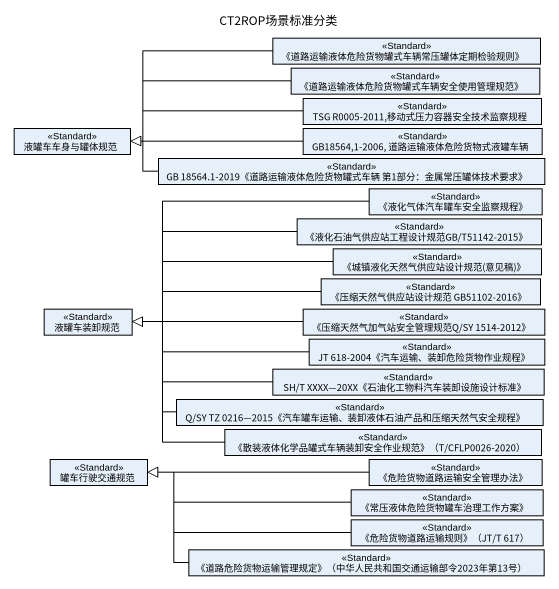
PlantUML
@startuml
title CT2ROP场景标准分类
hide circle
hide empty members
class "《道路运输液体危险货物罐式车辆常压罐体定期检验规则》" as 道路运输液体危险货物罐式车辆常压罐体定期检验规则 <<Standard>>
class "《道路运输液体危险货物罐式车辆安全使用管理规范》" as 道路运输液体危险货物罐式车辆安全使用管理规范 <<Standard>>
class "TSG R0005-2011,移动式压力容器安全技术监察规程" as TSG_R0005_2011 <<Standard>>
class 液罐车车身与罐体规范 <<Standard>>
class "GB18564,1-2006, 道路运输液体危险货物式液罐车辆" as GB18564_1_2006 <<Standard>>
class "GB 18564.1-2019《道路运输液体危险货物罐式车辆 第1部分：金属常压罐体技术要求》" as GB_18564_1_2019 <<Standard>>
class "《液化石油气供应站工程设计规范GB/T51142-2015》" as 液化石油气供应站工程设计规范GB_T51142_2015 <<Standard>>
class "《液化气体汽车罐车安全监察规程》" as 液化气体汽车罐车安全监察规程 <<Standard>>
class "《城镇液化天然气供应站设计规范(意见稿)》" as 城镇液化天然气供应站设计规范_意见稿 <<Standard>>
class "《压缩天然气供应站设计规范 GB51102-2016》" as 压缩天然气供应站设计规范_GB51102_2016 <<Standard>>
class 液罐车装卸规范 <<Standard>>
class "《压缩天然气加气站安全管理规范Q/SY 1514-2012》" as 压缩天然气加气站安全管理规范Q_SY_1514_2012 <<Standard>>
class "JT 618-2004《汽车运输、装卸危险货物作业规程》" as JT_618_2004_汽车运输_装卸危险货物作业规程 <<Standard>>
class "SH/T XXXX—20XX《石油化工物料汽车装卸设施设计标准》" as SH_T_XXXX_20XX <<Standard>>
class "Q/SY TZ 0216—2015《汽车罐车运输、装卸液体石油产品和压缩天然气安全规程》" as Q_SY_TZ_0216_2015_汽车罐车运输 <<Standard>>
class "《散装液体化学品罐式车辆装卸安全作业规范》（T/CFLP0026-2020）" as 散装液体化学品罐式车辆装卸安全作业规范_T <<Standard>>
class 罐车行驶交通规范 <<Standard>>
class "《常压液体危险货物罐车治理工作方案》" as 常压液体危险货物罐车治理工作方案 <<Standard>>
class "《危险货物道路运输安全管理办法》" as 危险货物道路运输安全管理办法 <<Standard>>
class "《危险货物道路运输规则》（JT/T 617）" as 危险货物道路运输规则_JT_T_617 <<Standard>>
class "《道路危险货物运输管理规定》（中华人民共和国交通运输部令2023年第13号）" as 道路危险货物运输管理规定 <<Standard>>
道路运输液体危险货物罐式车辆常压罐体定期检验规则 -left-|> 液罐车车身与罐体规范
道路运输液体危险货物罐式车辆安全使用管理规范 -left-|> 液罐车车身与罐体规范
TSG_R0005_2011 -left-|> 液罐车车身与罐体规范
GB18564_1_2006 -left-|> 液罐车车身与罐体规范
GB_18564_1_2019 -left-|> 液罐车车身与罐体规范
液化石油气供应站工程设计规范GB_T51142_2015 -left-|> 液罐车装卸规范
液化气体汽车罐车安全监察规程 -left-|> 液罐车装卸规范
城镇液化天然气供应站设计规范_意见稿 -left-|> 液罐车装卸规范
压缩天然气供应站设计规范_GB51102_2016 -left-|> 液罐车装卸规范
压缩天然气加气站安全管理规范Q_SY_1514_2012 -left-|> 液罐车装卸规范
JT_618_2004_汽车运输_装卸危险货物作业规程 -left-|> 液罐车装卸规范
SH_T_XXXX_20XX -left-|> 液罐车装卸规范
Q_SY_TZ_0216_2015_汽车罐车运输 -left-|> 液罐车装卸规范
散装液体化学品罐式车辆装卸安全作业规范_T -left-|> 液罐车装卸规范
常压液体危险货物罐车治理工作方案 -left-|> 罐车行驶交通规范
危险货物道路运输安全管理办法 -left-|> 罐车行驶交通规范
危险货物道路运输规则_JT_T_617 -left-|> 罐车行驶交通规范
道路危险货物运输管理规定 -left-|> 罐车行驶交通规范
@enduml
